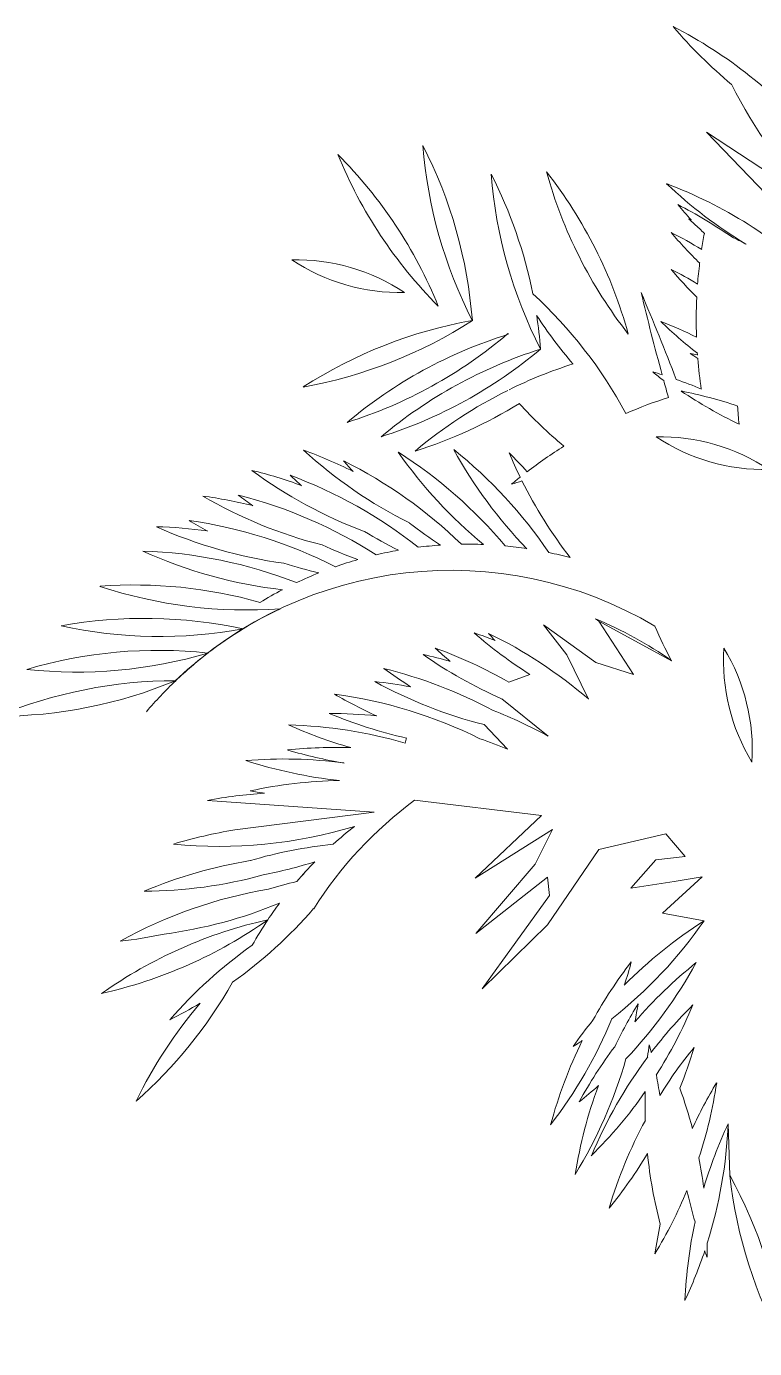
# Model space of a CAD drawing. Header units: millimetres. Extents: x -37049 to 129367, y 25385 to 90033.
# Drawn here: x 13207 to 13897, y 59220 to 60472 of the extents above; entities that cross this region are included whole.
import ezdxf

# ---------------------------------------------------------------- set-up
doc = ezdxf.new("R2010")
doc.units = ezdxf.units.MM
doc.header["$MEASUREMENT"] = 0
doc.layers.add('NCAY', color=3, linetype='Continuous', lineweight=13)
doc.layers.add('NTBI', color=150, linetype='Continuous', lineweight=20)

# ---------------------------------------------------------------- blocks, each defined once
blk = doc.blocks.new('A$C1FB07DA2')
at = {"layer": 'NCAY', "ltscale": 0.7}
for p, q in [((671.4, 3214.6), (755.5, 3127.1)), ((778.9, 3144.2), (671.4, 3214.6)), ((517.2, 2748.3), (566.7, 2712.4)), ((539.2, 2719.8), (517.2, 2748.3)), ((569.4, 2751.5), (638.4, 2714.1)), ((602.4, 2701), (569.4, 2751.5)), ((559.7, 2677.9), (539.2, 2719.8)), ((566.7, 2712.4), (602.4, 2701)), ((484.2, 2693.9), (504.1, 2701.2)), ((521.5, 2642.8), (477.6, 2678.2)), ((483.2, 2630.3), (461, 2653.7)), ((386.3, 2636.2), (387.4, 2641)), ((198.9, 2581.9), (356.7, 2570.8)), ((395.1, 2582.1), (515.4, 2567.7)), ((356.7, 2570.8), (224.8, 2553.9)), ((515.4, 2567.7), (452.6, 2508.2)), ((452.6, 2508.2), (525.8, 2554.2)), ((525.8, 2554.2), (509.1, 2521.5)), ((569.6, 2535.5), (633.1, 2550.2)), ((633.1, 2550.2), (651.4, 2528.8)), ((520.8, 2464), (569.6, 2535.5)), ((509.1, 2521.5), (453, 2455.7)), ((623.5, 2525.5), (599.8, 2498.7)), ((651.4, 2528.8), (623.5, 2525.5)), ((453, 2455.7), (520.9, 2509.2)), ((520.9, 2509.2), (522.7, 2491.9)), ((599.8, 2498.7), (640.7, 2505.1)), ((667.5, 2509.4), (629.9, 2475.1)), ((640.7, 2505.1), (667.5, 2509.4)), ((522.7, 2491.9), (459, 2403.6)), ((629.9, 2475.1), (669.3, 2467.9)), ((459, 2403.6), (520.8, 2464)), ((693.5, 2226.8), (692, 2275.7))]:
    blk.add_line(p, q, dxfattribs=at)
at = {"layer": 'NCAY', "ltscale": 0.25, "extrusion": (0, 0, -1)}
for centre, major_axis, start_param, end_param in [((439, 2924.2), (-439.2, 0.7), 2.044245, 2.438804), ((975.5, 3598.1), (439.2, 1.7), 2.266836, 2.444309), ((1088.3, 3455.9), (439.2, 0.4), 2.353544, 2.680235), ((10.8, 2884.2), (-439.2, 0.4), 2.358975, 2.753534), ((729.2, 3359.3), (-439.2, 0.4), -0.782622, -0.388063), ((11.9, 3002.1), (-439.2, 0), 2.66899, 3.06355), ((840.8, 3236.3), (-439.2, 0.1), -0.472847, -0.078288), ((905.4, 3209.1), (439.2, 0), 2.669119, 3.063678), ((76.5, 2975), (439.2, 0.4), -0.471629, -0.197852), ((174.1, 2906.5), (439.2, 0.4), -0.663294, -0.268735), ((943.3, 3294.2), (-439.2, 0.2), -0.66458, -0.270021), ((935.6, 3484.8), (439.2, 1.3), 2.116243, 2.331958), ((477.4, 2755.5), (-439.2, 0.4), 1.933506, 2.327883), ((979.2, 3430.2), (310.6, 310.6), 3.179539, 3.223536), ((444.3, 2755.1), (-439.2, 3.1), 2.036408, 2.17205), ((951.4, 3456.3), (-310.6, 310.6), 4.637589, 4.668825), ((505.2, 2719.6), (-310.6, 310.6), 1.132673, 1.138589), ((972.8, 3403.9), (-439.1, 7.9), -0.812569, -0.721491), ((437.9, 2728.8), (439.2, 2.6), -1.092153, -1.016343), ((979.2, 3430.2), (-310.6, 310.6), 4.709638, 4.72451), ((1100.9, 3036.4), (-310.6, 310.6), 5.651151, 5.686456), ((505.2, 2719.6), (-310.6, 310.6), 1.233122, 1.267526), ((282.8, 2908.1), (185.8, 0.1), 4.691036, 5.299011), ((381.6, 3248.6), (185.8, 0.1), 1.549403, 2.157378), ((972.9, 3368.9), (439.2, 0.2), 2.356832, 2.438582), ((438, 2693.8), (-438.2, 28.9), 1.97765, 2.043037), ((1100.9, 3036.4), (310.6, 310.6), 4.005518, 4.050432), ((209.1, 2739), (439.2, 0.2), -0.824851, -0.496406), ((2936.1, 3616.5), (-2391.5, 1.7), -0.267955, -0.234303), ((-1590.9, 2126.2), (-2391.5, 2.2), 2.738229, 2.775398), ((1100.9, 3036.4), (-439.2, 0), -0.036184, 0.049905), ((212, 3405.6), (439.2, 0.8), 1.000409, 1.394969), ((527.3, 2604.1), (-439.2, 0.5), 0.997623, 1.392182), ((878.7, 3280.8), (-439.2, 2.3), -0.713225, -0.582209), ((76.5, 2975), (-439.2, 1.5), 2.986782, 3.060109), ((932.6, 3352), (-439.1, 9.9), -0.932078, -0.827372), ((468.7, 2626.2), (439, 13.1), -1.169526, -1.085114), ((199.1, 3358.7), (-439.2, 0.6), 4.007062, 4.405704), ((614.1, 2603.9), (439.2, 0.1), 4.012645, 4.41144), ((847.9, 3269.1), (310.6, 310.6), 3.333242, 3.334896), ((231.4, 3345.2), (-439.2, 0.4), 4.011592, 4.406152), ((646.4, 2590.3), (-439.2, 0.2), 0.870481, 1.26504), ((900.5, 3370), (-310.6, 310.6), 4.497864, 4.51738), ((570.6, 2574.3), (-310.6, 310.6), 0.981228, 0.997292), ((1100.9, 3036.4), (310.6, 310.6), 3.852379, 3.856272), ((678.6, 2576.8), (-439.2, 4.8), 1.102185, 1.250998), ((1100.9, 3036.4), (-439.2, 0), -0.148742, -0.082167), ((896.5, 3329.4), (-310.6, 310.6), 4.576216, 4.606274), ((497.2, 2566.1), (310.6, 310.6), -0.500675, -0.479492), ((497.2, 2566.1), (310.6, 310.6), -0.447458, -0.389536), ((678.6, 2576.8), (-439.2, 1), 0.868622, 1.107774), ((2936.1, 3616.5), (-1691.1, 1691.1), 5.221259, 5.228192), ((891.9, 3334.4), (439.2, 2.7), 2.023053, 2.167279), ((561.9, 2538.8), (439.2, 0.8), -1.373067, -1.246646), ((263.7, 3331.6), (-439.2, 0), 4.159608, 4.406932), ((818.4, 3254.1), (-439.1, 10.1), -0.896508, -0.763512), ((769.9, 2545.4), (439.1, 7.2), 4.319565, 4.417597), ((1139.4, 2981), (-310.6, 310.6), 5.400082, 5.439228), ((769.9, 2545.4), (-439.1, 7), 0.897638, 0.994197), ((627.7, 2740.5), (185.8, 0), 4.690873, 5.298848), ((726.5, 3081), (185.8, 0), 1.54928, 2.157255), ((586.7, 3237.4), (-439.2, 0.7), -1.108612, -0.830544), ((140.4, 2500.6), (439.2, 5.2), -1.211659, -1.095374), ((739.8, 3163), (439.2, 0.2), 2.261133, 2.532521), ((144, 2541), (-439.2, 0.3), 2.136748, 2.444137), ((817, 3125.7), (-439.2, 0.1), -0.769289, -0.503129), ((158.3, 2570.7), (439.2, 1), -0.895148, -0.591779), ((889.8, 3080.5), (439.1, 8), 2.705976, 2.763611), ((175.7, 2598.8), (-438.9, 15.7), 2.315065, 2.371279), ((501.6, 3247.9), (439.2, 0.9), 1.931548, 2.207983), ((136.4, 2467.9), (439.1, 8.4), -1.311177, -1.199071), ((659.2, 3191.8), (-310.6, 310.6), 4.75108, 4.781473), ((133, 2509.8), (-439.2, 0.3), 2.030095, 2.34246), ((575.9, 3211.8), (310.6, 310.6), 3.070548, 3.10395), ((125.3, 2477.7), (-439.2, 0.2), 1.923547, 2.241761), ((769.9, 2545.4), (-310.6, 310.6), 0.085476, 0.108991), ((355, 3300.3), (-310.6, 310.6), 3.598502, 3.621628), ((889.8, 3080.5), (439.2, 0.1), 2.483648, 2.679514), ((416, 3249.4), (439.2, 0.2), 1.820477, 2.099618), ((135.9, 2434.8), (439.2, 2), -1.432416, -1.322303), ((490.9, 3222.9), (-310.6, 310.6), 4.529444, 4.568021), ((121.1, 2445), (439.2, 0.1), -1.324045, -0.999199), ((405.2, 3224.9), (-310.6, 310.6), 4.415384, 4.461295), ((120.4, 2412), (439.2, 0), -1.431013, -1.098843), ((659.2, 3191.8), (438.7, 21.8), 2.197073, 2.27945), ((330.6, 3241.7), (439.2, 0.2), 1.706365, 1.993027), ((138.9, 2402), (439.2, 0.8), -1.541807, -1.431416), ((429.7, 2421.5), (-378.3, 0), 0.808872, 2.106134), ((575.9, 3211.8), (439, 12), 2.060632, 2.144986), ((319.9, 3217.7), (-439.2, 0), -1.456808, -1.143261), ((123.2, 2379.1), (439.2, 0.4), -1.536885, -1.196795), ((490.9, 3222.9), (-439.2, 1.6), -1.227003, -1.143891), ((445.2, 2446.8), (-267.1, 267.1), 0.553968, 0.611506), ((445.2, 2446.8), (267.1, 267.1), -0.909387, -0.853106), ((445.2, 2446.8), (267.1, 267.1), -0.800787, -0.745368), ((445.2, 2446.8), (-267.1, 267.1), 0.879778, 0.934674), ((405.2, 3224.9), (-439.2, 0.5), -1.340697, -1.262471), ((445.2, 2446.8), (-267.1, 267.1), 0.447669, 0.50692), ((445.2, 2446.8), (267.1, 267.1), -0.580083, -0.525416), ((445.2, 2446.8), (267.1, 267.1), -1.228312, -1.166825), ((129.6, 2346.7), (-439.2, 0.1), 1.496903, 1.845415), ((235.7, 3201.4), (-439.2, 0.2), 4.638165, 5.032725), ((445.2, 2446.8), (377.7, 7), 4.183974, 4.248291), ((139.3, 2315.1), (439.2, 0), 4.532024, 4.926583), ((429.8, 2422.1), (-377.6, 8.7), 0.998617, 1.105343), ((153.8, 3176.3), (439.2, 0), 1.390423, 1.784982), ((429.8, 2422.1), (377.7, 4.6), 4.068813, 4.175539), ((298, 2406.2), (310.6, 310.6), -0.127912, -0.119336), ((421.3, 2405.1), (-377.7, 1.5), 1.961045, 2.179144), ((1025.7, 2921.2), (439.2, 2.1), 2.655382, 2.738051), ((739.7, 3071.9), (-439.2, 1.4), -1.007837, -0.858314), ((312.9, 2323.7), (310.6, 310.6), -0.464226, -0.416509), ((794.3, 3030.9), (-310.6, 310.6), 4.753651, 4.774161), ((273.1, 2345.1), (439.2, 1.1), -1.115783, -0.857429), ((152.4, 2284.8), (439.2, 0.1), 4.425352, 4.819911), ((75, 3142.6), (-439.2, 0.3), 4.42458, 4.81914), ((429.8, 2422.1), (-377.7, 4.3), 0.796861, 0.903587), ((654.4, 3080.2), (-439.2, 2.4), -1.161675, -0.967157), ((309.7, 2290.9), (439.2, 0.3), -1.35566, -1.295202), ((710.9, 3050.3), (-310.6, 310.6), 4.624058, 4.667436), ((265.7, 2312.9), (-439.2, 2.8), 1.910296, 2.085142), ((873.3, 2714.5), (185.8, 0), 2.596564, 3.204539), ((529, 2629.7), (185.8, 0), -0.545146, 0.062829), ((625.9, 3060.8), (-439.1, 7.1), -1.023503, -0.953352), ((261.7, 2280.1), (439.2, 1.8), -1.327456, -1.073808), ((0.3, 3100.8), (-439.2, 0.2), 4.318079, 4.712639), ((168.6, 2256), (439.2, 0.3), 4.319201, 4.713761), ((429.8, 2422.1), (377.7, 4.4), 3.854874, 3.9616), ((568.8, 3079.4), (-439.2, 1.2), -1.325649, -1.071199), ((310.1, 2257.8), (-439.2, 3.9), 1.669725, 1.747818), ((540.2, 3062.1), (439.2, 3.7), 2.00394, 2.106167), ((261.3, 2247.1), (-439.2, 0.5), 1.702049, 2.03147), ((310.1, 2257.8), (-439.2, 1.9), 1.938023, 2.068794), ((483.6, 3069.5), (-439.2, 2.2), -1.354855, -1.180235), ((314, 2225.1), (-439.2, 0), 1.571706, 1.673829), ((454.9, 3054.3), (439.2, 0.9), 1.850243, 1.993219), ((264.4, 2214.3), (439.2, 0.1), -1.544899, -1.289271), ((321.3, 2192.9), (439.2, 0.2), 4.607042, 4.743045), ((400.1, 3050.6), (439.2, 0.6), 1.73635, 1.860897), ((314, 2225.1), (-439.1, 7), 1.88655, 1.950385), ((270.9, 2181.9), (-439.2, 0.2), 1.489219, 1.701115), ((370.9, 3037.4), (-439.2, 1.6), -1.467095, -1.260896), ((332.1, 2161.6), (-439.2, 0.7), 1.356778, 1.550379), ((280.9, 2150.4), (-439.2, 1.1), 1.380572, 1.504421), ((319, 3022.9), (-310.6, 310.6), 4.07817, 4.109094), ((210.6, 2977.5), (-439.2, 0), 4.417836, 4.812395), ((570.6, 2259.5), (377.7, 5.1), 3.993594, 4.062837), ((294.2, 2120.2), (439.2, 1.7), 4.421739, 4.557553), ((363.2, 2103.5), (439.2, 0), 4.427088, 4.609406), ((310.6, 2091.5), (-439.2, 0.8), 1.167674, 1.40644), ((168, 2942.5), (-439.2, 0.2), 4.40486, 4.520195), ((570.6, 2259.5), (-377.7, 7.1), 0.688661, 0.756183), ((570.6, 2259.5), (-377.6, 8.7), 0.684323, 0.751846), ((136.2, 2935), (439.2, 0.2), 1.305174, 1.564632), ((383.2, 2077.3), (439.2, 5.9), 4.433587, 4.49675), ((330, 2064.8), (-439.2, 0.6), 1.061545, 1.401871), ((99.8, 2890.6), (439.2, 1), 1.181798, 1.440398), ((-32, 2767.5), (439.2, 0.4), 0.716383, 0.952702), ((570.6, 2259.5), (267.1, 267.1), 4.514496, 4.565549), ((2.9, 2827.7), (-439.2, 0.3), 4.097125, 4.491685), ((352.1, 2040.3), (-439.2, 0.2), 0.955649, 1.350208), ((570.6, 2259.5), (377.5, 14.5), 3.69238, 3.767395), ((309, 2719.1), (-439.2, 0.2), 3.749917, 4.041658), ((905.4, 2097.6), (439.2, 1.8), 3.927235, 4.148858), ((66.7, 2884.9), (439.2, 0), 1.361636, 1.457486), ((494.8, 2086), (439.2, 0.5), 3.858146, 4.098458), ((948.1, 2160.9), (-439.2, 2.9), 0.499256, 0.649861), ((176, 2542.8), (-310.6, 310.6), 2.618188, 2.670558), ((276.8, 2639.7), (-439.2, 1), 3.641357, 3.89927), ((936, 2085.2), (439.2, 1.8), 3.858095, 4.042233), ((-159.3, 2626.3), (439.2, 1.3), 0.518603, 0.850373), ((526.4, 2105), (439.2, 0.6), 3.595878, 3.848326), ((-32, 2767.5), (-439, 13.1), 4.147367, 4.221738), ((981.1, 2159.7), (439.2, 1), 3.588567, 3.693603), ((172.7, 2457.2), (310.6, 310.6), 0.940666, 0.979781), ((967.8, 2076.2), (439.2, 2.6), 3.801046, 3.937341), ((253.2, 2557.3), (439.2, 0.3), 0.395955, 0.566962), ((176, 2542.8), (439.2, 0.2), 0.392576, 0.656926), ((905.4, 2097.6), (-439.2, 1.4), 0.605575, 0.677002), ((948.1, 2160.9), (-439.2, 0.7), 0.260484, 0.454718), ((309, 2719.1), (310.6, 310.6), 1.764898, 1.788674), ((936, 2085.2), (-439.2, 3.2), 0.494596, 0.635989), ((1052.5, 2292.1), (-310.6, 310.6), 5.604717, 5.630752), ((193, 2236.8), (-310.6, 310.6), 2.094599, 2.11132), ((1000.3, 2070.7), (-439.2, 1.1), 0.553321, 0.680553), ((238.6, 2472.9), (439.2, 4), 0.29771, 0.390407), ((172.7, 2457.2), (-439.2, 0.3), 3.417736, 3.690716), ((967.8, 2076.2), (439.2, 0.7), 3.538414, 3.784569), ((193, 2236.8), (310.6, 310.6), 0.590941, 0.6354), ((981.1, 2159.7), (-439.2, 0.2), 0.154816, 0.353112), ((276.8, 2639.7), (310.6, 310.6), 1.628137, 1.681948), ((253.2, 2557.3), (-439.2, 1.7), 3.746421, 3.927586), ((1052.5, 2292.1), (439.2, 0.1), 3.111363, 3.173711), ((232.9, 2161), (439.2, 3.5), -0.336853, -0.245511), ((1056.9, 2087.3), (-439.2, 2.9), 0.425339, 0.537243), ((246.8, 2379.8), (439.2, 0.5), 0.150515, 0.316879), ((1000.3, 2070.7), (439.2, 0.2), 3.43066, 3.635791), ((1089.9, 2089.8), (439.2, 0.3), 3.430686, 3.579339), ((253.2, 2294.4), (439.2, 0.1), 0.042741, 0.305031), ((238.6, 2472.9), (439.2, 0.2), 0.539057, 0.683477), ((1052.5, 2292.1), (439.2, 0), 2.88468, 3.039975), ((232.9, 2161), (-439.2, 1), 2.950296, 3.016616), ((309.1, 2014.3), (-439.2, 0.1), 2.636151, 3.03071), ((1130, 2275.3), (-439.2, 0.1), -0.505442, -0.110882), ((246.8, 2379.8), (439.2, 0.7), 0.392273, 0.545471), ((1081.7, 2307.6), (439.2, 3), 2.860142, 2.930314), ((1056.9, 2087.3), (439.2, 1.5), 3.294319, 3.358969), ((1089.9, 2089.8), (439.2, 0.1), 3.184445, 3.355212), ((253.2, 2294.4), (-439.2, 1.9), 3.459561, 3.574457), ((1081.7, 2307.6), (-310.6, 310.6), 5.129466, 5.143672), ((232.9, 2161), (310.6, 310.6), 0.781819, 0.811637)]:
    blk.add_ellipse(centre, major_axis=major_axis, ratio=1, start_param=start_param, end_param=end_param, dxfattribs=at)
at = {"layer": 'NCAY', "ltscale": 0.7, "extrusion": (0, 0, -1)}
blk.add_ellipse((619, 2277.8), major_axis=(-377.7, 0.1), ratio=1, start_param=0.562606, end_param=0.936146, dxfattribs=at)

msp = doc.modelspace()

# ---------------------------------------------------------------- block references
at = {"layer": 'NTBI', "rotation": 359.9999999999985}
msp.add_blockref('A$C1FB07DA2', (13179.6, 57157.1), dxfattribs=at)

doc.saveas('drawing.dxf')
